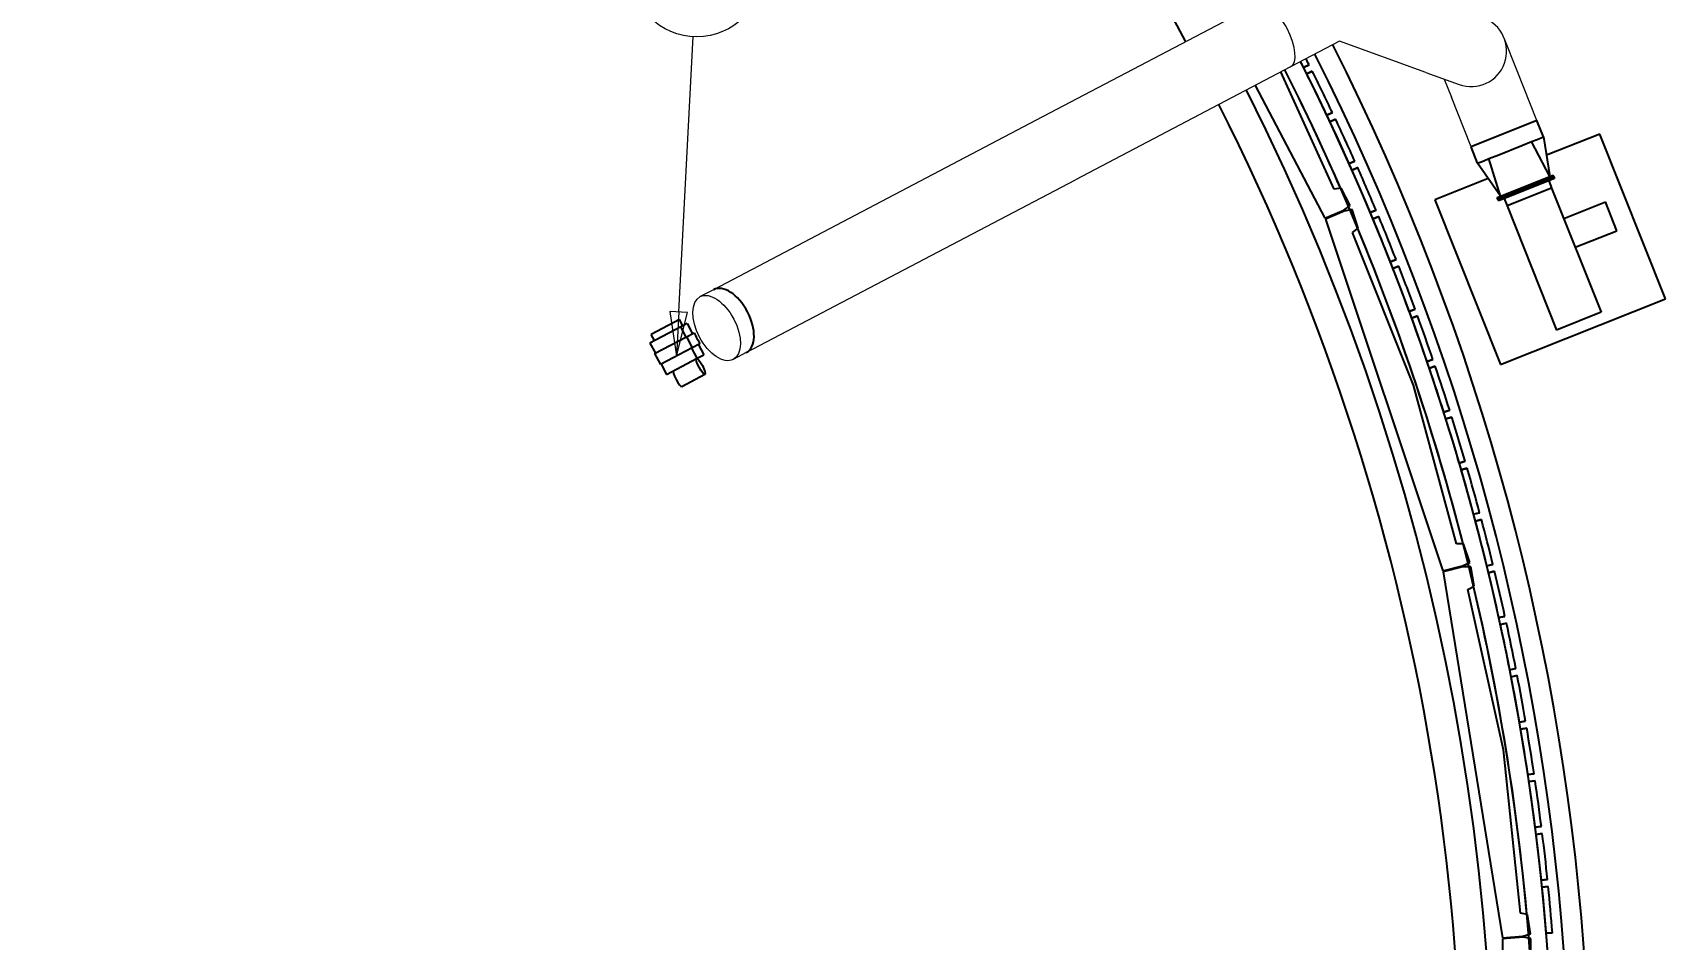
# Model space of a CAD drawing. Header units: millimetres. Extents: x -4172 to 126100, y -2 to 142133.
# Drawn here: x 61736 to 70945, y 23247 to 28361 of the extents above; entities that cross this region are included whole.
import ezdxf

# ---------------------------------------------------------------- set-up
doc = ezdxf.new("R2010")
doc.units = ezdxf.units.MM
doc.header["$LTSCALE"] = 100
doc.layers.add('P_Atmospheric Air (AA)', color=7, linetype='Continuous', lineweight=18, true_color=0x00e100)
doc.layers.add('Symbol', color=7, linetype='Continuous', lineweight=18)
doc.layers.add('Visible', color=7, linetype='Continuous', lineweight=25)
doc.styles.add('Note Text', font='arial.ttf')

# ---------------------------------------------------------------- blocks, each defined once
blk = doc.blocks.new('Balloon1')
at = {"layer": 'Symbol'}
for p, q in [((653.794, 267.857), (654.616, 283.399)), ((653.294, 267.884), (653.662, 265.361)), ((654.293, 267.831), (653.294, 267.884)), ((653.794, 267.857), (653.662, 265.361)), ((653.662, 265.361), (654.293, 267.831))]:
    blk.add_line(p, q, dxfattribs=at)
at = {"layer": 'Symbol', "flags": 128}
blk.add_lwpolyline([(653.294, 267.884), (653.662, 265.361), (654.293, 267.831), (653.294, 267.884)], dxfattribs=at)
at = {"layer": 'Symbol'}
blk.add_circle((654.813, 287.131), 3.75, dxfattribs=at)
blk.add_solid([(653.294, 267.884), (653.662, 265.361), (654.293, 267.831), (653.294, 267.884)], dxfattribs=at)
at = {"layer": 'Symbol', "insert": (654.813, 287.152), "char_height": 2.5, "attachment_point": 5, "style": 'Note Text'}
blk.add_mtext('18', dxfattribs=at)

msp = doc.modelspace()

# ---------------------------------------------------------------- linework, layer by layer
at = {"layer": 'P_Atmospheric Air (AA)'}
for p, q in [((68644.92, 28522.43), (67432.09, 27885.84)), ((69106.83, 28313.13), (68830.82, 28168.26)), ((69593.24, 28136.69), (69106.83, 28313.13)), ((70109.31, 28144.82), (70035.22, 28330.59)), ((68830.82, 28168.26), (67617.99, 27531.66)), ((69593.24, 28136.69), (69781.25, 28068.49)), ((69696.91, 28099.08), (69737.76, 27996.65)), ((70220.43, 27866.16), (70109.31, 28144.82)), ((69848.89, 27717.99), (69737.76, 27996.65)), ((67432.09, 27885.84), (65574.88, 26911.02)), ((70220.43, 27866.16), (69848.89, 27717.99)), ((65760.78, 26556.84), (67617.99, 27531.66)), ((65574.88, 26911.02), (65500.62, 26872.04)), ((65760.78, 26556.84), (65686.52, 26517.87))]:
    msp.add_line(p, q, dxfattribs=at)
msp.add_arc((69849.45, 28256.5), 200, 250.06216, 70.06216, dxfattribs=at)
msp.add_ellipse((68737.87, 28345.34), major_axis=(-92.95, 177.09), ratio=0.4142136, start_param=3.1415927, end_param=6.2831853, dxfattribs=at)
msp.add_ellipse((65593.57, 26694.95), major_axis=(92.95, -177.09), ratio=0.5446472, dxfattribs=at)
at = {"layer": 'Visible'}
for p, q in [((68934.99, 28180.4), (68903.69, 28164.74)), ((68903.69, 28164.74), (68934.99, 28180.4)), ((69076.54, 27478.27), (68776.31, 28139.64)), ((68952.89, 28144.63), (68921.59, 28128.97)), ((68921.59, 28128.97), (68952.89, 28144.63)), ((68631.5, 28063.64), (69024.55, 27314.81)), ((69035.38, 27895.03), (69067.02, 27909.98)), ((69067.02, 27909.98), (69035.38, 27895.03)), ((69052.47, 27858.86), (69084.11, 27873.82)), ((69084.11, 27873.82), (69052.47, 27858.86)), ((70220.43, 27866.16), (69848.89, 27717.99)), ((70257.48, 27773.27), (70220.43, 27866.16)), ((70004.69, 27672.46), (70134.83, 27724.36)), ((70134.83, 27724.36), (70190.12, 27746.41)), ((70190.12, 27746.41), (70220.92, 27758.69)), ((70292.53, 27550.4), (70190.12, 27746.41)), ((70220.92, 27758.69), (70257.48, 27773.27)), ((70257.48, 27773.27), (70292.53, 27550.4)), ((70574.1, 27789.19), (70273.81, 27669.43)), ((70944.53, 26860.32), (70574.1, 27789.19)), ((69192.91, 27636.65), (69160.93, 27622.41)), ((69160.93, 27622.41), (69192.91, 27636.65)), ((69885.93, 27625.1), (69848.89, 27717.99)), ((69885.93, 27625.1), (69920.2, 27638.77)), ((69920.2, 27638.77), (69949.83, 27650.58)), ((69949.83, 27650.58), (70004.69, 27672.46)), ((70013.87, 27439.27), (69949.83, 27650.58)), ((69209.18, 27600.1), (69177.2, 27585.87)), ((69177.2, 27585.87), (69209.18, 27600.1)), ((69945.54, 27538.52), (69645.24, 27418.77)), ((70013.87, 27439.27), (69885.93, 27625.1)), ((69995.29, 27431.86), (70311.1, 27557.81)), ((70314.81, 27548.52), (69998.99, 27422.58)), ((70314.81, 27548.52), (69998.99, 27422.58)), ((70318.51, 27539.23), (70002.7, 27413.29)), ((70314.81, 27548.52), (70311.1, 27557.81)), ((70314.81, 27548.52), (70318.51, 27539.23)), ((69116.27, 27484.33), (69076.54, 27478.27)), ((69167.56, 27386.61), (69116.27, 27484.33)), ((70303.21, 27484.45), (70051.49, 27384.07)), ((70286.47, 27526.45), (70303.21, 27484.45)), ((70303.22, 27484.45), (70582.49, 26784.14)), ((69024.55, 27314.81), (69130.69, 27360.03)), ((69133.04, 27354.51), (69026.9, 27309.29)), ((69130.69, 27360.03), (69167.56, 27386.61)), ((69177.75, 27362.69), (69133.04, 27354.51)), ((69212.7, 27258.02), (69177.75, 27362.69)), ((69280.3, 27347.03), (69312.59, 27360.54)), ((69312.59, 27360.54), (69280.3, 27347.03)), ((69645.24, 27418.77), (70015.66, 26489.9)), ((69998.99, 27422.58), (69995.29, 27431.86)), ((69998.99, 27422.58), (70002.7, 27413.29)), ((70034.74, 27426.07), (70051.49, 27384.07)), ((70051.49, 27384.06), (70330.77, 26683.75)), ((70371.29, 27313.74), (70606.3, 27407.46)), ((70671.49, 27243.98), (70606.3, 27407.46)), ((69026.9, 27309.29), (69689.24, 25325.5)), ((69295.74, 27310.13), (69328.03, 27323.64)), ((69328.03, 27323.64), (69295.74, 27310.13)), ((69180.81, 27233.56), (69212.7, 27258.02)), ((69524.06, 26372.82), (69180.81, 27233.56)), ((70436.49, 27150.26), (70671.49, 27243.98)), ((69426, 27081.79), (69393.41, 27069.02)), ((69393.41, 27069.02), (69426, 27081.79)), ((69408.01, 27031.78), (69440.6, 27044.55)), ((69440.6, 27044.55), (69408.01, 27031.78)), ((69500.21, 26788.52), (69533.08, 26800.56)), ((69533.08, 26800.56), (69500.21, 26788.52)), ((70015.66, 26489.9), (70944.53, 26860.32)), ((65383.68, 26742.9), (65224.3, 26659.24)), ((65402.27, 26707.48), (65383.68, 26742.9)), ((65427.6, 26720.78), (65390.78, 26701.45)), ((65427.6, 26720.78), (65457.81, 26663.22)), ((69546.83, 26763), (69513.96, 26750.96)), ((69513.96, 26750.96), (69546.83, 26763)), ((70582.49, 26784.13), (70330.77, 26683.75)), ((65390.78, 26701.45), (65217.56, 26610.53)), ((65242.89, 26623.83), (65224.3, 26659.24)), ((65243.57, 26550.77), (65423.72, 26645.33)), ((65420.99, 26643.9), (65390.78, 26701.45)), ((65423.72, 26645.33), (65466.8, 26667.94)), ((65423.72, 26645.33), (65456.25, 26583.35)), ((65217.56, 26610.53), (65247.77, 26552.98)), ((65243.57, 26550.77), (65276.1, 26488.79)), ((65456.25, 26583.35), (65276.1, 26488.79)), ((65310.51, 26433.44), (65483.73, 26524.36)), ((65483.73, 26524.36), (65453.52, 26581.92)), ((65499.33, 26605.96), (65456.25, 26583.35)), ((65483.73, 26524.36), (65520.55, 26543.69)), ((65490.34, 26601.24), (65520.55, 26543.69)), ((65280.31, 26491), (65310.51, 26433.44)), ((65397.05, 26365.93), (65526.96, 26434.12)), ((69600.64, 26505.69), (69633.77, 26516.97)), ((69633.77, 26516.97), (69600.64, 26505.69)), ((69646.67, 26479.11), (69613.54, 26467.82)), ((69613.54, 26467.82), (69646.67, 26479.11)), ((69766.77, 25478.51), (69524.06, 26372.82)), ((69694.66, 26220.65), (69728.03, 26231.19)), ((69728.03, 26231.19), (69694.66, 26220.65)), ((69706.7, 26182.51), (69740.08, 26193.04)), ((69740.08, 26193.04), (69706.7, 26182.51)), ((69815.81, 25943.34), (69782.21, 25933.56)), ((69782.21, 25933.56), (69815.81, 25943.34)), ((69826.99, 25904.94), (69793.38, 25895.16)), ((69793.38, 25895.16), (69826.99, 25904.94)), ((69863.25, 25644.57), (69897.07, 25653.59)), ((69897.07, 25653.59), (69863.25, 25644.57)), ((69873.55, 25605.92), (69907.37, 25614.94)), ((69907.37, 25614.94), (69873.55, 25605.92)), ((69806.97, 25478.11), (69766.77, 25478.51)), ((69841.92, 25373.44), (69806.97, 25478.11)), ((69689.24, 25325.5), (69801.26, 25353.12)), ((69802.69, 25347.29), (69690.67, 25319.68)), ((69801.26, 25353.12), (69841.92, 25373.44)), ((69848.14, 25348.19), (69802.69, 25347.29)), ((69865.84, 25239.26), (69848.14, 25348.19)), ((69971.75, 25362.07), (69937.73, 25353.82)), ((69937.73, 25353.82), (69971.75, 25362.07)), ((69690.67, 25319.68), (70026.19, 23255.33)), ((69830.44, 25220.24), (69865.84, 25239.26)), ((69981.18, 25323.2), (69947.16, 25314.95)), ((69947.16, 25314.95), (69981.18, 25323.2)), ((70031.16, 24315.58), (69830.44, 25220.24)), ((70005.63, 25061.46), (70039.82, 25068.94)), ((70039.82, 25068.94), (70005.63, 25061.46)), ((70014.18, 25022.39), (70048.37, 25029.87)), ((70048.37, 25029.87), (70014.18, 25022.39)), ((70101.26, 24774.35), (70066.9, 24767.64)), ((70066.9, 24767.64), (70101.26, 24774.35)), ((70108.92, 24735.09), (70074.57, 24728.38)), ((70074.57, 24728.38), (70108.92, 24735.09)), ((70121.52, 24472.51), (70156.02, 24478.44)), ((70156.02, 24478.44), (70121.52, 24472.51)), ((70128.3, 24433.09), (70162.79, 24439.02)), ((70162.79, 24439.02), (70128.3, 24433.09)), ((70127.26, 23393.92), (70031.16, 24315.58)), ((70204.08, 24181.37), (70169.46, 24176.23)), ((70169.46, 24176.23), (70204.08, 24181.37)), ((70209.96, 24141.81), (70175.34, 24136.66)), ((70175.34, 24136.66), (70209.96, 24141.81)), ((70210.68, 23878.93), (70245.41, 23883.29)), ((70245.41, 23883.29), (70210.68, 23878.93)), ((70215.67, 23839.24), (70250.39, 23843.61)), ((70250.39, 23843.61), (70215.67, 23839.24)), ((70279.99, 23584.36), (70245.18, 23580.78)), ((70245.18, 23580.78), (70279.99, 23584.36)), ((70284.08, 23544.57), (70249.27, 23540.99)), ((70249.27, 23540.99), (70284.08, 23544.57)), ((70166.87, 23387.08), (70127.26, 23393.92)), ((70184.58, 23278.15), (70166.87, 23387.08)), ((70026.19, 23255.33), (70141.19, 23264.62)), ((70141.67, 23258.64), (70026.67, 23249.35)), ((70026.67, 23249.35), (70026.67, 21157.92)), ((70141.19, 23264.62), (70184.58, 23278.15)), ((70186.67, 23252.24), (70141.67, 23258.64)), ((70186.67, 23141.88), (70186.67, 23252.24)), ((70272.93, 23281.93), (70307.82, 23284.71)), ((70307.82, 23284.71), (70272.93, 23281.93))]:
    msp.add_line(p, q, dxfattribs=at)
for radius, start, end in [(13280, 28.557145, 197.711171), (13180, 28.563693, 197.602167), (12935, 50.759552, 175.397494), (12760, 48.304598, 177.365518), (12760, 28.592314, 43.522551), (13485, 293.501822, 26.844423), (13280, 289.616559, 26.831303), (13371, 293.362819, 26.837177), (13280, 343.821573, 26.831303), (13280, 26.67173, 26.831303), (13280, 26.67173, 26.831303), (13315, 26.671503, 26.833572), (13315, 26.671503, 26.833572), (13180, 289.64567, 26.824756), (13180, 23.61695, 26.824756), (13280, 25.376766, 26.499153), (13280, 25.376766, 26.499153), (13315, 25.376539, 26.499379), (13315, 25.376539, 26.499379), (12935, 318.445479, 26.808286), (12760, 315.990525, 26.796135), (13280, 24.081802, 25.204188), (13280, 24.081802, 25.204188), (13315, 24.081575, 25.204415), (13315, 24.081575, 25.204415), (13280, 22.786838, 23.909224), (13280, 22.786838, 23.909224), (13315, 22.786611, 23.909451), (13315, 22.786611, 23.909451), (13180, 23.033413, 23.123628), (13280, 21.491874, 22.61426), (13280, 21.491874, 22.61426), (13315, 21.491647, 22.614487), (13315, 21.491647, 22.614487), (13180, 14.385542, 22.540092), (13280, 20.19691, 21.319296), (13280, 20.19691, 21.319296), (13315, 20.196683, 21.319523), (13315, 20.196683, 21.319523), (13280, 18.901946, 20.024332), (13280, 18.901946, 20.024332), (13315, 18.901719, 20.024559), (13315, 18.901719, 20.024559), (13280, 17.606982, 18.729368), (13280, 17.606982, 18.729368), (13315, 17.606755, 18.729595), (13315, 17.606755, 18.729595), (13280, 16.312018, 17.434404), (13280, 16.312018, 17.434404), (13315, 16.311791, 17.434631), (13315, 16.311791, 17.434631), (13280, 15.017054, 16.13944), (13280, 15.017054, 16.13944), (13315, 15.016827, 16.139667), (13315, 15.016827, 16.139667), (13280, 13.72209, 14.844476), (13280, 13.72209, 14.844476), (13315, 13.721863, 14.844703), (13315, 13.721863, 14.844703), (13180, 13.802005, 13.892221), (13180, 5.154135, 13.308684), (13280, 12.427126, 13.549512), (13280, 12.427126, 13.549512), (13315, 12.426899, 13.549739), (13315, 12.426899, 13.549739), (13280, 11.132162, 12.254548), (13280, 11.132162, 12.254548), (13315, 11.131935, 12.254775), (13315, 11.131935, 12.254775), (13280, 9.837198, 10.959584), (13280, 9.837198, 10.959584), (13315, 9.836971, 10.959811), (13315, 9.836971, 10.959811), (13280, 8.542234, 9.66462), (13280, 8.542234, 9.66462), (13315, 8.542007, 9.664847), (13315, 8.542007, 9.664847), (13280, 7.24727, 8.369656), (13280, 7.24727, 8.369656), (13315, 7.247043, 8.369883), (13315, 7.247043, 8.369883), (13280, 5.952306, 7.074692), (13280, 5.952306, 7.074692), (13315, 5.952079, 7.074919), (13315, 5.952079, 7.074919), (13280, 4.657342, 5.779728), (13280, 4.657342, 5.779728), (13315, 4.657115, 5.779955), (13315, 4.657115, 5.779955), (13180, 4.570598, 4.660814)]:
    msp.add_arc((57036.78, 22203.64), radius, start, end, dxfattribs=at)
for centre, major_axis, ratio, start_param, end_param in [((65667.83, 26733.93), (-92.95, 177.09), 0.5649062, 3.1415927, 6.2831853), ((65519.31, 26655.98), (-92.95, 177.09), 0.2079021, 1.3948906, 1.7467021), ((65373.81, 26410.2), (23.24, -44.27), 0.2079021, 3.1415927, 6.2831853)]:
    msp.add_ellipse(centre, major_axis=major_axis, ratio=ratio, start_param=start_param, end_param=end_param, dxfattribs=at)
msp.add_ellipse((65503.73, 26478.39), major_axis=(-23.24, 44.27), ratio=0.2079021, dxfattribs=at)

# ---------------------------------------------------------------- block references
at = {"layer": 'Symbol', "xscale": 100, "yscale": 100, "zscale": 100}
msp.add_blockref('Balloon1', (0, 0), dxfattribs=at)

doc.saveas('drawing.dxf')
